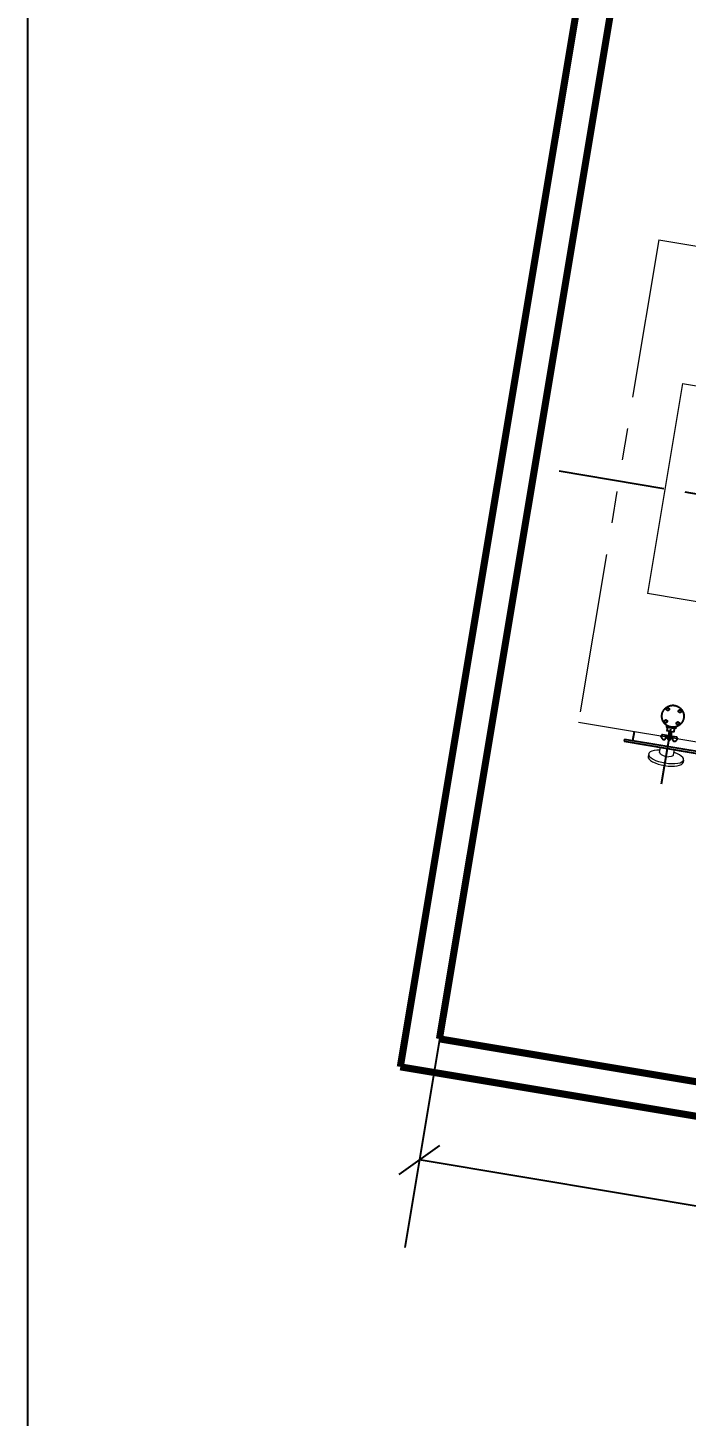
# Model space of a CAD drawing. Header units: millimetres. Extents: x 6239764 to 13047540, y 367704 to 979893.
# Drawn here: x 8287612 to 8292258, y 402166 to 411960 of the extents above; entities that cross this region are included whole.
import ezdxf

# ---------------------------------------------------------------- set-up
doc = ezdxf.new("R2010")
doc.units = ezdxf.units.MM
doc.header["$LTSCALE"] = 300
for name, pattern in [('AM_ISO08W050', [18, 12, -1.5, 3, -1.5]), ('CENTER', [2, 1.25, -0.25, 0.25, -0.25]), ('CENTER2', [28.575, 19.05, -3.175, 3.175, -3.175]), ('DASHED', [0.75, 0.5, -0.25]), ('PHANTOM', [2.5, 1.25, -0.25, 0.25, -0.25, 0.25, -0.25])]:
    doc.linetypes.add(name, pattern=pattern)
for name, color, linetype in [('1', 7, 'Continuous'), ('AM_0', 7, 'Continuous'), ('M16', 3, 'Continuous'), ('标注', 7, 'Continuous')]:
    doc.layers.add(name, color=color, linetype=linetype)
for name, color, linetype, lineweight in [('AM_7', 4, 'AM_ISO08W050', 25), ('PHA', 5, 'PHANTOM', 13), ('SX', 3, 'Continuous', 30)]:
    doc.layers.add(name, color=color, linetype=linetype, lineweight=lineweight)
doc.styles.get("Standard").update_dxf_attribs({"font": 'txt8.shx', "width": 0.7, "bigfont": 'hztxt_ii.shx'})
doc.dimstyles.new('STANDARD2', dxfattribs={"dimscale": 250, "dimtxt": 2.5, "dimasz": 2, "dimexe": 2.5, "dimexo": 0, "dimgap": 0.62, "dimtad": 1, "dimdec": 0, "dimzin": 0, "dimdsep": 46, "dimtxsty": 'Standard', "dimblk": 'OBLIQUE', "dimcen": 0.09, "dimadec": 3, "dimazin": 0, "dimtfac": 1, "dimtdec": 0, "dimtofl": 0, "dimtmove": 2, "dimatfit": 3, "dimldrblk": 'OBLIQUE', "dimfxl": 1, "dimtolj": 1, "dimtzin": 0, "dimarcsym": 0})

# ---------------------------------------------------------------- blocks, each defined once
blk = doc.blocks.new('_OBLIQUE')
at = {"color": 0, "linetype": 'ByBlock'}
blk.add_line((-0.5, -0.5), (0.5, 0.5), dxfattribs=at)
blk = doc.blocks.new('*D111')
at = {"layer": 'Defpoints', "color": 0, "ltscale": 0.1, "transparency": 16777216}
for p in [(6142669.1, -12765.9), (6133469.1, -13631.7), (6142669.1, -14241.4)]:
    blk.add_point(p, dxfattribs=at)
at = {"layer": '标注', "color": 67, "lineweight": -2, "ltscale": 0.1, "transparency": 16777216}
for p, q in [((6133469.1, -13631.7), (6133469.1, -12140.9)), ((6142669.1, -14241.4), (6142669.1, -12140.9)), ((6133469.1, -12765.9), (6142669.1, -12765.9))]:
    blk.add_line(p, q, dxfattribs=at)
at = {"layer": '标注', "color": 67, "lineweight": -2, "ltscale": 0.1, "transparency": 16777216, "xscale": 250, "yscale": 250, "zscale": 250, "rotation": 180}
blk.add_blockref('_OBLIQUE', (6133469.1, -12765.9), dxfattribs=at)
at = {"layer": '标注', "color": 67, "lineweight": -2, "ltscale": 0.1, "transparency": 16777216, "xscale": 250, "yscale": 250, "zscale": 250}
blk.add_blockref('_OBLIQUE', (6142669.1, -12765.9), dxfattribs=at)
at = {"layer": '标注', "color": 67, "lineweight": 13, "ltscale": 0.1, "transparency": 16777216, "insert": (6138069.1, -12353.4), "char_height": 625, "attachment_point": 5}
blk.add_mtext('\\A1;9200', dxfattribs=at)
blk = doc.blocks.new('A$C6C825D1F')
at = {"layer": 'M16', "color": 200, "linetype": 'CENTER', "ltscale": 50}
for p, q in [((115.6, 148), (115.6, 141.5)), ((119.7, 139.4), (181.6, 139.4)), ((136.3, 149.4), (136.3, 139.4)), ((136.3, 149.4), (143.7, 149.4)), ((143.7, 149.4), (143.7, 139.4)), ((145.6, 119), (145.6, 139.4)), ((155.6, 119), (155.6, 139.4)), ((157.6, 149.4), (157.6, 139.4)), ((157.6, 149.4), (165, 149.4)), ((165, 149.4), (165, 139.4)), ((185.6, 148), (185.6, 141.5)), ((130.6, 104), (170.6, 104)), ((130.6, 95.5), (130.6, 104)), ((135.6, 119), (165.6, 119)), ((135.6, 104), (135.6, 119)), ((165.6, 104), (165.6, 119)), ((170.6, 95.5), (170.6, 104))]:
    blk.add_line(p, q, dxfattribs=at)
for centre, radius in [((150.6, 52.4), 47.5), ((124.1, 79), 6), ((177.1, 79), 6), ((124.1, 25.9), 6), ((177.1, 25.9), 6)]:
    blk.add_circle(centre, radius, dxfattribs=at)
for centre, radius, start, end in [((131.3, 142), 16.8, 100.84415, 158.95774), ((119.7, 144.4), 5, 216.01316, 270), ((125.9, 148.3), 10.4, 6.51524, 77.90719), ((150.7, 149.4), 7, 0, 180), ((175.3, 148.3), 10.4, 102.09281, 173.48476), ((170, 142), 16.8, 21.04226, 79.15585), ((181.6, 144.4), 5, 270, 323.98684)]:
    blk.add_arc(centre, radius, start, end, dxfattribs=at)
blk = doc.blocks.new('132主变')
at = {"layer": '1', "color": 3, "linetype": 'DASHED', "lineweight": 5, "ltscale": 50}
for p, q in [((6140989.1, -16971.7), (6141739.1, -16971.7)), ((6141739.1, -18472.8), (6141739.1, -16971.7)), ((6140989.1, -18471.7), (6141739.1, -18471.7))]:
    blk.add_line(p, q, dxfattribs=at)
at = {"layer": 'AM_0', "color": 31}
for p, q in [((6141729, -15916.7), (6141109, -15916.7)), ((6141729, -15932.7), (6141109, -15932.7)), ((6141669, -15932.7), (6141669, -15996.7)), ((6141729, -15932.7), (6141729, -15916.7))]:
    blk.add_line(p, q, dxfattribs=at)
at = {"layer": 'AM_7', "color": 31, "linetype": 'CENTER2'}
blk.add_line((6141419, -15663.7), (6141419, -16056.7), dxfattribs=at)
at = {"layer": 'PHA', "color": 31, "linetype": 'PHANTOM', "lineweight": 0, "ltscale": 3}
for p, q in [((6141296.4, -15829.6), (6141294, -15838.1)), ((6141294, -15854), (6141294, -15838.1)), ((6141296.6, -15848), (6141294, -15856.4)), ((6141294, -15856.4), (6141296.1, -15864.9)), ((6141296.1, -15864.9), (6141302.9, -15873)), ((6141303.5, -15821.4), (6141296.4, -15829.6)), ((6141303.9, -15839.9), (6141296.6, -15848)), ((6141315.1, -15813.9), (6141303.5, -15821.4)), ((6141315.5, -15832.4), (6141303.9, -15839.9)), ((6141330.6, -15807.2), (6141315.1, -15813.9)), ((6141331.1, -15825.9), (6141315.5, -15832.4)), ((6141349.6, -15801.8), (6141330.6, -15807.2)), ((6141350, -15820.5), (6141331.1, -15825.9)), ((6141371.2, -15797.8), (6141349.6, -15801.8)), ((6141371.5, -15816.5), (6141350, -15820.5)), ((6141394.6, -15795.3), (6141371.2, -15797.8)), ((6141394.8, -15814.1), (6141371.5, -15816.5)), ((6141419, -15856.2), (6141382.2, -15868.2)), ((6141419, -15794.5), (6141394.6, -15795.3)), ((6141419, -15813.3), (6141394.8, -15814.1)), ((6141443.4, -15795.3), (6141419, -15794.5)), ((6141443.2, -15814.1), (6141419, -15813.3)), ((6141455.9, -15868.2), (6141419, -15856.2)), ((6141466.5, -15816.5), (6141443.2, -15814.1)), ((6141466.8, -15797.8), (6141443.4, -15795.3)), ((6141488, -15820.5), (6141466.5, -15816.5)), ((6141488.5, -15801.8), (6141466.8, -15797.8)), ((6141506.9, -15825.9), (6141488, -15820.5)), ((6141507.4, -15807.2), (6141488.5, -15801.8)), ((6141522.5, -15832.4), (6141506.9, -15825.9)), ((6141522.9, -15813.9), (6141507.4, -15807.2)), ((6141534.1, -15839.9), (6141522.5, -15832.4)), ((6141534.5, -15821.4), (6141522.9, -15813.9)), ((6141541.4, -15848), (6141534.1, -15839.9)), ((6141541.6, -15829.6), (6141534.5, -15821.4)), ((6141535.1, -15873), (6141541.9, -15864.9)), ((6141544, -15856.4), (6141541.4, -15848)), ((6141544, -15838.1), (6141541.6, -15829.6)), ((6141541.9, -15864.9), (6141544, -15856.4)), ((6141544, -15860.4), (6141544, -15838.1)), ((6141302.9, -15873), (6141314.1, -15880.6)), ((6141314.1, -15880.6), (6141329.2, -15887.2)), ((6141329.2, -15887.2), (6141347.8, -15892.7)), ((6141347.8, -15892.7), (6141369, -15896.9)), ((6141369.9, -15877.1), (6141369, -15880.4)), ((6141369, -15880.4), (6141369, -15916.7)), ((6141372.4, -15873.9), (6141369.9, -15877.1)), ((6141376.6, -15870.9), (6141372.4, -15873.9)), ((6141382.2, -15868.2), (6141376.6, -15870.9)), ((6141461.5, -15870.9), (6141455.9, -15868.2)), ((6141465.6, -15873.9), (6141461.5, -15870.9)), ((6141468.2, -15877.1), (6141465.6, -15873.9)), ((6141469, -15880.4), (6141468.2, -15877.1)), ((6141469, -15880.4), (6141469, -15916.7)), ((6141469, -15896.9), (6141490.3, -15892.7)), ((6141490.3, -15892.7), (6141508.8, -15887.2)), ((6141508.8, -15887.2), (6141524, -15880.6)), ((6141524, -15880.6), (6141535.1, -15873)), ((6142069.2, -15996.7), (6140769, -15996.7)), ((6142069.5, -19446.7), (6142069.2, -15996.7)), ((6142069.1, -19446.7), (6140769.1, -19446.7))]:
    blk.add_line(p, q, dxfattribs=at)
at = {"layer": 'SX', "linetype": 'CENTER', "lineweight": -3, "ltscale": 2}
blk.add_line((6142496.1, -17721.7), (6133642.3, -17721.7), dxfattribs=at)
at = {"layer": 'SX', "const_width": 50}
for points in [[(6142909.1, -13391.7), (6133229.1, -13391.7)], [(6142909.1, -22071.7), (6142909.1, -13391.7)], [(6142669.1, -13631.7), (6133469.1, -13631.7)], [(6142669.1, -21831.7), (6142669.1, -13631.7)], [(6142669.1, -21831.7), (6142669.1, -13631.7)]]:
    blk.add_lwpolyline(points, dxfattribs=at)
at = {"layer": 'M16', "color": 200, "linetype": 'CENTER', "ltscale": 50, "xscale": 1.631578948348761, "yscale": 1.631578948348761, "zscale": 1.631578948348761}
blk.add_blockref('A$C6C825D1F', (6141173.4, -16232.9), dxfattribs=at)
at = {"layer": '标注', "lineweight": 13, "ltscale": 0.1}
dim = blk.add_linear_dim(base=(6142669.1, -12765.9), p1=(6133469.1, -13631.7), p2=(6142669.1, -14241.4), dimstyle='STANDARD2', override={"dimasz": 1, "dimgap": 0.4, "dimclrd": 67, "dimclre": 67, "dimclrt": 67}, dxfattribs=at)
dim.commit()
dim.dimension.update_dxf_attribs({"geometry": '*D111', "text_midpoint": (6138069.1, -12353.4)})

msp = doc.modelspace()

# ---------------------------------------------------------------- linework, layer by layer
at = {"color": 6, "ltscale": 0.1}
msp.add_lwpolyline([(8287612.4, 420869.9), (8313825.8, 420869.9), (8313825.8, 396831.9), (8287612.4, 396831.9)], close=True, dxfattribs=at)

# ---------------------------------------------------------------- block references
at = {"rotation": 170.529000035935}
msp.add_blockref('132主变', (14347212.6, -619384.3), dxfattribs=at)

doc.saveas('drawing.dxf')
